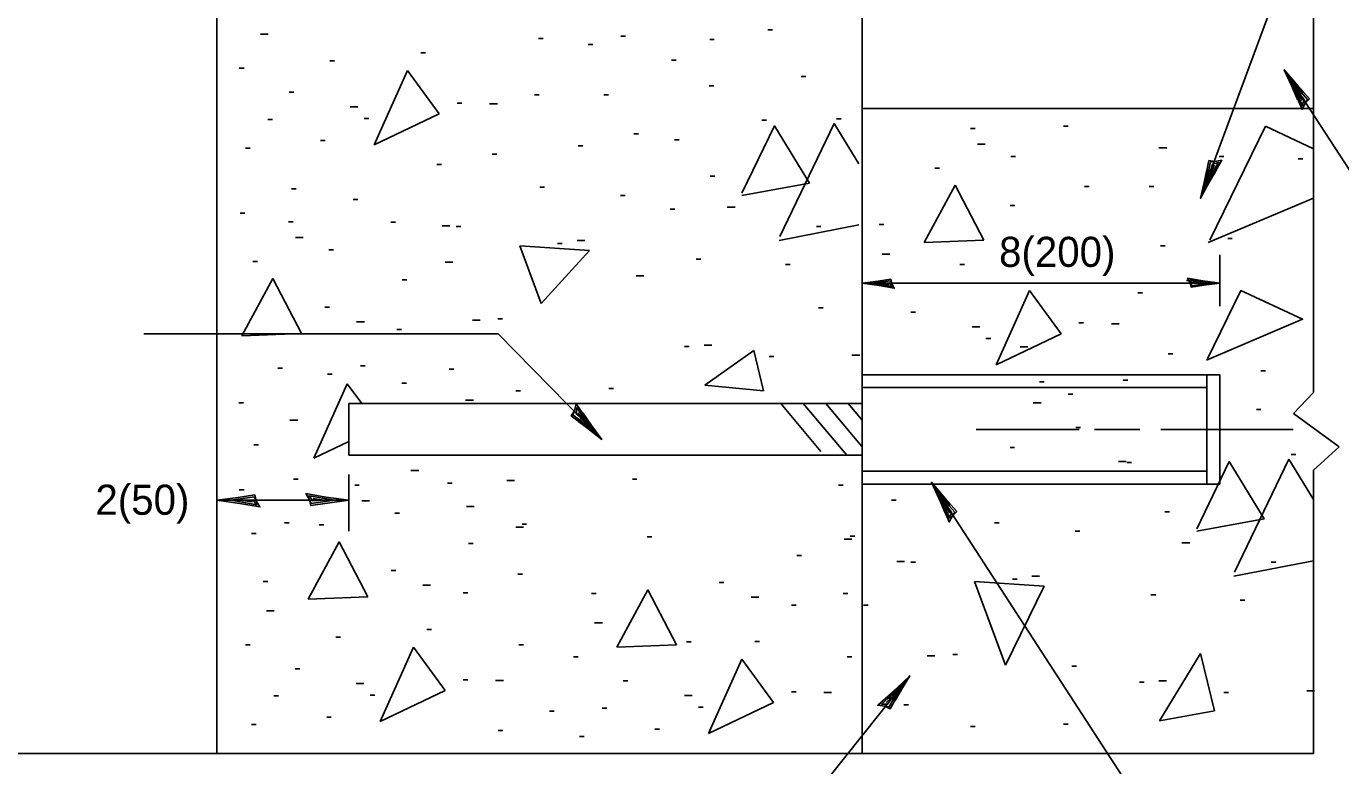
# Model space of a CAD drawing. Extents: x 116921 to 126621, y 61351 to 76334.
# Drawn here: x 117324.5 to 117630.1, y 65159.8 to 65331.8 of the extents above; entities that cross this region are included whole.
import ezdxf

# ---------------------------------------------------------------- set-up
doc = ezdxf.new("R2010")
doc.units = 0
doc.layers.add('Default', color=7, linetype='Continuous')
doc.layers.add('Sheets_General Details', color=7, linetype='Continuous')

msp = doc.modelspace()

# ---------------------------------------------------------------- linework, layer by layer
at = {"layer": 'Default'}
for points in [[(117620.63, 65315.83), (117621.37, 65316.59), (117619.41, 65318.79), (117616.96, 65321.67), (117618.68, 65318.01), (117620.07, 65314.74), (117620.63, 65315.83), (117621.03, 65316.46), (117618.33, 65319.55), (117620.09, 65315.4), (117620.47, 65316.43), (117619.35, 65317.93), (117620.1, 65316.28)], [(117621.85, 65313.89), (117622.83, 65314.9), (117620.22, 65317.83), (117616.96, 65321.67), (117619.25, 65316.8), (117621.11, 65312.43), (117621.85, 65313.89), (117622.39, 65314.73), (117618.78, 65318.85), (117621.14, 65313.31), (117621.64, 65314.68), (117620.15, 65316.68), (117621.15, 65314.48)], [(117600.83, 65300.34), (117599.44, 65300.53), (117598.64, 65296.68), (117597.51, 65291.77), (117600.05, 65296.52), (117602.44, 65300.61), (117600.83, 65300.34), (117599.84, 65300.27), (117598.69, 65294.92), (117601.72, 65300.11), (117600.32, 65299.69), (117599.61, 65297.31), (117600.78, 65299.43)], [(117600, 65298.2), (117598.96, 65298.34), (117598.36, 65295.45), (117597.51, 65291.77), (117599.42, 65295.33), (117601.21, 65298.4), (117600, 65298.2), (117599.26, 65298.14), (117598.39, 65294.13), (117600.67, 65298.03), (117599.62, 65297.71), (117599.08, 65295.92), (117599.96, 65297.51)], [(117525.71, 65271.92), (117525.48, 65272.94), (117522.56, 65272.5), (117518.82, 65272.02), (117522.82, 65271.47), (117526.32, 65270.85), (117525.71, 65271.92), (117525.4, 65272.6), (117521.34, 65272.01), (117525.78, 65271.23), (117525.12, 65272.11), (117523.26, 65271.99), (117525.05, 65271.71)], [(117595.12, 65272.12), (117595.35, 65271.09), (117598.26, 65271.53), (117602, 65272.02), (117598.01, 65272.57), (117594.5, 65273.18), (117595.12, 65272.12), (117595.43, 65271.44), (117599.49, 65272.02), (117595.05, 65272.8), (117595.7, 65271.93), (117597.57, 65272.05), (117595.77, 65272.32)], [(117451.95, 65242.35), (117451.19, 65241.17), (117454.33, 65238.81), (117458.29, 65235.7), (117455.08, 65240.02), (117452.39, 65243.93), (117451.95, 65242.35), (117451.59, 65241.42), (117455.95, 65238.1), (117452.54, 65243.06), (117452.32, 65241.62), (117454.18, 65239.95), (117452.76, 65241.91)], [(117453.54, 65240.69), (117452.97, 65239.8), (117455.32, 65238.04), (117458.29, 65235.7), (117455.88, 65238.94), (117453.87, 65241.87), (117453.54, 65240.69), (117453.27, 65239.99), (117456.53, 65237.5), (117453.98, 65241.22), (117453.81, 65240.14), (117455.2, 65238.89), (117454.14, 65240.36)], [(117538.62, 65219.9), (117539.36, 65220.65), (117537.4, 65222.85), (117534.96, 65225.73), (117536.67, 65222.08), (117538.06, 65218.81), (117538.62, 65219.9), (117539.02, 65220.53), (117536.32, 65223.62), (117538.08, 65219.47), (117538.46, 65220.49), (117537.35, 65221.99), (117538.1, 65220.34)], [(117539.84, 65217.96), (117540.82, 65218.96), (117538.22, 65221.9), (117534.96, 65225.73), (117537.24, 65220.86), (117539.1, 65216.5), (117539.84, 65217.96), (117540.38, 65218.79), (117536.78, 65222.91), (117539.13, 65217.38), (117539.63, 65218.75), (117538.14, 65220.75), (117539.14, 65218.54)], [(117377.99, 65221.41), (117377.68, 65222.78), (117373.8, 65222.19), (117368.81, 65221.54), (117374.14, 65220.81), (117378.81, 65219.99), (117377.99, 65221.41), (117377.58, 65222.31), (117372.16, 65221.53), (117378.08, 65220.49), (117377.21, 65221.66), (117374.72, 65221.5), (117377.12, 65221.14)], [(117390.34, 65221.68), (117390.65, 65220.31), (117394.53, 65220.9), (117399.52, 65221.54), (117394.19, 65222.27), (117389.52, 65223.09), (117390.34, 65221.68), (117390.75, 65220.77), (117396.17, 65221.55), (117390.25, 65222.59), (117391.12, 65221.42), (117393.61, 65221.58), (117391.22, 65221.94)], [(117524.09, 65173.65), (117525.35, 65173.04), (117527.31, 65176.44), (117529.91, 65180.75), (117526.02, 65177.03), (117522.47, 65173.89), (117524.09, 65173.65), (117525.05, 65173.41), (117527.82, 65178.13), (117523.32, 65174.14), (117524.77, 65174.1), (117526.2, 65176.15), (117524.42, 65174.5)], [(117525.55, 65175.42), (117526.49, 65174.96), (117527.96, 65177.52), (117529.91, 65180.75), (117526.99, 65177.96), (117524.33, 65175.61), (117525.55, 65175.42), (117526.27, 65175.24), (117528.34, 65178.78), (117524.97, 65175.8), (117526.06, 65175.76), (117527.13, 65177.3), (117525.8, 65176.06)]]:
    msp.add_lwpolyline(points, dxfattribs=at)
at = {"layer": 'Sheets_General Details'}
for p, q in [((117597.51, 65291.77), (117655.68, 65448.81)), ((117368.81, 65312.66), (117368.81, 65402.7)), ((117518.82, 65312.66), (117518.82, 65357.68)), ((117623.81, 65312.66), (117623.81, 65357.68)), ((117378.93, 65329.91), (117380.73, 65329.91)), ((117443.57, 65328.94), (117444.66, 65328.94)), ((117462.77, 65329.44), (117463.85, 65329.44)), ((117483.39, 65328.72), (117484.47, 65328.72)), ((117496.93, 65330.91), (117498.01, 65330.91)), ((117416.21, 65325.59), (117417.29, 65325.59)), ((117455.13, 65327.54), (117456.21, 65327.54)), ((117395.05, 65323.76), (117396.13, 65323.76)), ((117474.53, 65323.9), (117475.61, 65323.9)), ((117374.04, 65322.01), (117375.13, 65322.01)), ((117413.15, 65321.45), (117405.4, 65304.16)), ((117420.53, 65311.37), (117413.15, 65321.45)), ((117504.63, 65320.05), (117505.72, 65320.05)), ((117616.96, 65321.67), (117659.28, 65256.48)), ((117385.59, 65316.4), (117386.68, 65316.4)), ((117483.28, 65317.95), (117484.36, 65317.95)), ((117424.67, 65313.89), (117425.75, 65313.89)), ((117432.23, 65313.7), (117434.03, 65313.7)), ((117442.67, 65315.85), (117443.76, 65315.85)), ((117458.77, 65315.85), (117459.86, 65315.85)), ((117368.81, 65162.65), (117368.81, 65312.66)), ((117380.69, 65310.1), (117381.78, 65310.1)), ((117399.82, 65312.99), (117401.62, 65312.99)), ((117403.06, 65310.28), (117404.14, 65310.28)), ((117405.4, 65304.16), (117420.53, 65311.37)), ((117512.87, 65310.23), (117513.95, 65310.23)), ((117518.82, 65312.66), (117623.81, 65312.66)), ((117518.82, 65162.65), (117518.82, 65312.66)), ((117623.81, 65312.66), (117623.81, 65246.57)), ((117495.53, 65309.9), (117496.61, 65309.9)), ((117544.03, 65307.98), (117545.11, 65307.98)), ((117565.64, 65308.52), (117566.72, 65308.52)), ((117392.95, 65305.2), (117394.03, 65305.2)), ((117465.78, 65306.75), (117466.86, 65306.75)), ((117475.23, 65305.35), (117476.31, 65305.35)), ((117545.66, 65304.38), (117547.46, 65304.38)), ((117375.44, 65303.45), (117376.53, 65303.45)), ((117432.85, 65302.05), (117433.94, 65302.05)), ((117452.82, 65303.95), (117453.91, 65303.95)), ((117553.39, 65301.5), (117554.48, 65301.5)), ((117587.85, 65303.5), (117589.65, 65303.5)), ((117601.84, 65301.5), (117602.92, 65301.5)), ((117620.21, 65300.95), (117621.29, 65300.95)), ((117419.95, 65299.6), (117421.03, 65299.6)), ((117535.75, 65298.8), (117536.83, 65298.8)), ((117483.52, 65296.9), (117484.59, 65296.9)), ((117540.43, 65294.83), (117533.23, 65281.51)), ((117547.09, 65282.05), (117540.43, 65294.83)), ((117386.17, 65293.93), (117387.25, 65293.93)), ((117443.9, 65294.38), (117444.98, 65294.38)), ((117462.63, 65292.4), (117463.71, 65292.4)), ((117570.5, 65294.48), (117571.58, 65294.48)), ((117585.55, 65294.48), (117586.63, 65294.48)), ((117400.52, 65291.48), (117401.6, 65291.48)), ((117474.18, 65289.25), (117475.26, 65289.25)), ((117487.48, 65289.7), (117489.28, 65289.7)), ((117553.24, 65290.05), (117554.32, 65290.05)), ((117374.26, 65288.33), (117375.35, 65288.33)), ((117385.46, 65286.28), (117386.54, 65286.28)), ((117409.27, 65286.23), (117410.35, 65286.23)), ((117522.78, 65285.65), (117523.86, 65285.65)), ((117387.08, 65282.68), (117388.88, 65282.68)), ((117421.21, 65285.37), (117423.01, 65285.37)), ((117424.45, 65285.2), (117425.53, 65285.2)), ((117508.19, 65285.2), (117509.27, 65285.2)), ((117394.82, 65279.79), (117395.9, 65279.79)), ((117439.22, 65280.69), (117444.19, 65267.26)), ((117455.42, 65279.61), (117439.22, 65280.69)), ((117444.19, 65267.26), (117455.42, 65279.61)), ((117448.04, 65281.23), (117449.12, 65281.23)), ((117452.55, 65281.95), (117454.35, 65281.95)), ((117533.23, 65281.51), (117547.09, 65282.05)), ((117588.24, 65280.7), (117589.32, 65280.7)), ((117603.82, 65282.4), (117604.9, 65282.4)), ((117377.18, 65277.09), (117378.25, 65277.09)), ((117421.87, 65276.9), (117423.67, 65276.9)), ((117480.28, 65277.63), (117481.36, 65277.63)), ((117523.5, 65278.8), (117525.31, 65278.8)), ((117602, 65266.68), (117602, 65278.61)), ((117466.32, 65273.75), (117468.12, 65273.75)), ((117500.99, 65276.37), (117502.07, 65276.37)), ((117541.55, 65276.35), (117542.62, 65276.35)), ((117381.85, 65273.13), (117374.65, 65259.8)), ((117388.52, 65260.34), (117381.85, 65273.13)), ((117411.93, 65272.77), (117413.01, 65272.77)), ((117518.82, 65272.02), (117602, 65272.02)), ((117594.28, 65272.68), (117596.08, 65272.68)), ((117557.72, 65270.34), (117549.97, 65253.06)), ((117565.1, 65260.26), (117557.72, 65270.34)), ((117582.95, 65269.76), (117584.04, 65269.76)), ((117393.92, 65266.47), (117395, 65266.47)), ((117508.68, 65266.28), (117509.77, 65266.28)), ((117530.16, 65265.3), (117531.25, 65265.3)), ((117401.31, 65263.04), (117403.11, 65263.04)), ((117410.67, 65261.24), (117411.75, 65261.24)), ((117428.23, 65263.4), (117430.03, 65263.4)), ((117434.17, 65263.76), (117435.25, 65263.76)), ((117544.39, 65261.88), (117546.19, 65261.88)), ((117569.24, 65262.78), (117570.33, 65262.78)), ((117576.8, 65262.6), (117578.61, 65262.6)), ((117351.81, 65260.25), (117434.2, 65260.25)), ((117374.65, 65259.8), (117388.52, 65260.34)), ((117434.2, 65260.25), (117458.29, 65235.7)), ((117547.63, 65259.18), (117548.72, 65259.18)), ((117549.97, 65253.06), (117565.1, 65260.26)), ((117477.57, 65257.28), (117478.66, 65257.28)), ((117482.08, 65257.64), (117483.88, 65257.64)), ((117493.63, 65256.4), (117482.26, 65248.28)), ((117495.93, 65246.97), (117493.63, 65256.4)), ((117555.56, 65257.19), (117557.36, 65257.19)), ((117589.95, 65255.58), (117591.04, 65255.58)), ((117383.02, 65252.28), (117384.1, 65252.28)), ((117402.21, 65252.78), (117403.29, 65252.78)), ((117422.83, 65252.06), (117423.91, 65252.06)), ((117497.2, 65254.94), (117498.28, 65254.94)), ((117394.57, 65250.88), (117395.65, 65250.88)), ((117518.87, 65250.73), (117602, 65250.73)), ((117560.06, 65249.09), (117561.14, 65249.09)), ((117579.51, 65249.46), (117580.59, 65249.46)), ((117599, 65250.73), (117599, 65225.3)), ((117602, 65250.73), (117602, 65225.3)), ((117611.56, 65251.61), (117612.65, 65251.61)), ((117399.15, 65248.64), (117391.4, 65231.35)), ((117402.52, 65244.03), (117399.15, 65248.64)), ((117411.85, 65248.76), (117412.93, 65248.76)), ((117438.31, 65247.01), (117439.4, 65247.01)), ((117459.93, 65247.55), (117461.01, 65247.55)), ((117482.26, 65248.28), (117495.93, 65246.97)), ((117518.87, 65247.73), (117599, 65247.73)), ((117566.72, 65246.21), (117567.8, 65246.21)), ((117623.81, 65246.57), (117619.12, 65241.71)), ((117373.91, 65244.23), (117375, 65244.23)), ((117399.52, 65232.03), (117399.52, 65244.03)), ((117399.52, 65244.03), (117518.82, 65244.03)), ((117426.65, 65244.83), (117428.45, 65244.83)), ((117499.91, 65244.03), (117509.27, 65232.91)), ((117505.14, 65244.03), (117515.24, 65232.03)), ((117510.36, 65244.03), (117518.82, 65233.99)), ((117515.59, 65244.03), (117518.82, 65240.2)), ((117558.62, 65244.23), (117560.42, 65244.23)), ((117385.82, 65240.18), (117387.62, 65240.18)), ((117610.49, 65242.61), (117611.56, 65242.61)), ((117619.12, 65241.71), (117629.75, 65233.97)), ((117545.37, 65238.02), (117569.29, 65238.02)), ((117568.52, 65238.47), (117569.6, 65238.47)), ((117572.82, 65238.02), (117583.42, 65238.02)), ((117588.31, 65238.02), (117619.03, 65238.02)), ((117377.41, 65234.43), (117378.5, 65234.43)), ((117391.4, 65231.35), (117399.52, 65235.22)), ((117553.22, 65233.78), (117554.29, 65233.78)), ((117629.75, 65233.97), (117623.81, 65228.56)), ((117399.52, 65232.03), (117518.82, 65232.03)), ((117618.59, 65232.17), (117619.67, 65232.17)), ((117413.94, 65228.43), (117415.74, 65228.43)), ((117518.87, 65228.3), (117599, 65228.3)), ((117578.43, 65230.55), (117580.23, 65230.55)), ((117580.41, 65230.36), (117581.49, 65230.36)), ((117623.81, 65228.56), (117623.81, 65162.65)), ((117386.64, 65226.44), (117387.73, 65226.44)), ((117399.52, 65214.37), (117399.52, 65227.55)), ((117400.86, 65225.02), (117401.94, 65225.02)), ((117422.47, 65225.55), (117423.55, 65225.55)), ((117436.22, 65226.14), (117438.02, 65226.14)), ((117465.41, 65226.44), (117466.49, 65226.44)), ((117513.36, 65225.04), (117514.45, 65225.04)), ((117518.87, 65225.3), (117602, 65225.3)), ((117534.96, 65225.73), (117607.79, 65113.54)), ((117368.81, 65221.54), (117399.52, 65221.54)), ((117374.04, 65223.99), (117375.13, 65223.99)), ((117525.66, 65221.54), (117526.75, 65221.54)), ((117402.49, 65221.42), (117404.29, 65221.42)), ((117410.22, 65218.53), (117411.31, 65218.53)), ((117426.83, 65220.13), (117428.63, 65220.13)), ((117589.23, 65218.84), (117590.31, 65218.84)), ((117384.54, 65216.29), (117385.63, 65216.29)), ((117392.58, 65215.83), (117393.66, 65215.83)), ((117439.76, 65216.01), (117440.84, 65216.01)), ((117549.62, 65216.32), (117550.69, 65216.32)), ((117376.84, 65213.84), (117377.93, 65213.84)), ((117438.32, 65215.29), (117440.12, 65215.29)), ((117468.89, 65213.03), (117469.97, 65213.03)), ((117514.63, 65212.49), (117516.43, 65212.49)), ((117516.07, 65213.21), (117517.15, 65213.21)), ((117568.34, 65214.34), (117569.43, 65214.34)), ((117397.26, 65211.87), (117390.06, 65198.54)), ((117403.92, 65199.08), (117397.26, 65211.87)), ((117427.33, 65211.51), (117428.41, 65211.51)), ((117593.19, 65211.64), (117595, 65211.64)), ((117503.64, 65208.71), (117504.73, 65208.71)), ((117526.92, 65207.31), (117528.72, 65207.31)), ((117530.16, 65207.13), (117531.25, 65207.13)), ((117613.9, 65207.13), (117614.99, 65207.13)), ((117409.32, 65205.21), (117410.41, 65205.21)), ((117438.8, 65204.39), (117439.89, 65204.39)), ((117553.76, 65203.17), (117554.84, 65203.17)), ((117558.26, 65203.89), (117560.06, 65203.89)), ((117379.61, 65202.69), (117380.69, 65202.69)), ((117416.71, 65201.78), (117418.51, 65201.78)), ((117469.04, 65200.72), (117461.83, 65187.39)), ((117475.7, 65187.93), (117469.04, 65200.72)), ((117485.63, 65202.41), (117486.72, 65202.41)), ((117544.93, 65202.63), (117552.13, 65183.18)), ((117561.14, 65201.55), (117544.93, 65202.63)), ((117552.13, 65183.18), (117561.14, 65201.55)), ((117390.06, 65198.54), (117403.92, 65199.08)), ((117426.07, 65199.98), (117427.16, 65199.98)), ((117455.92, 65199.89), (117457, 65199.89)), ((117493.02, 65198.98), (117494.82, 65198.98)), ((117502.38, 65197.18), (117503.47, 65197.18)), ((117514.41, 65199.84), (117515.5, 65199.84)), ((117519.13, 65197.18), (117520.22, 65197.18)), ((117585.99, 65199.57), (117587.08, 65199.57)), ((117606.7, 65198.31), (117607.78, 65198.31)), ((117380.33, 65195.84), (117382.14, 65195.84)), ((117417.61, 65191.52), (117418.69, 65191.52)), ((117456.65, 65193.04), (117458.45, 65193.04)), ((117375.44, 65187.94), (117376.53, 65187.94)), ((117396.45, 65189.69), (117397.53, 65189.69)), ((117439.04, 65187.92), (117440.12, 65187.92)), ((117461.83, 65187.39), (117475.7, 65187.93)), ((117478.01, 65188.64), (117479.09, 65188.64)), ((117493.92, 65188.72), (117495, 65188.72)), ((117414.55, 65187.38), (117406.8, 65170.09)), ((117421.93, 65177.3), (117414.55, 65187.38)), ((117451.75, 65185.14), (117452.84, 65185.14)), ((117515.35, 65185.12), (117516.43, 65185.12)), ((117533.95, 65185.34), (117535.75, 65185.34)), ((117539.89, 65185.7), (117540.97, 65185.7)), ((117597.51, 65185.88), (117587.98, 65170.22)), ((117600.76, 65172.55), (117597.51, 65185.88)), ((117386.99, 65182.33), (117388.08, 65182.33)), ((117490.86, 65184.58), (117483.12, 65167.29)), ((117498.24, 65174.5), (117490.86, 65184.58)), ((117567.62, 65183), (117568.7, 65183)), ((117401.22, 65178.92), (117403.02, 65178.92)), ((117426.07, 65179.82), (117427.16, 65179.82)), ((117433.63, 65179.63), (117435.44, 65179.63)), ((117463.31, 65179.53), (117464.39, 65179.53)), ((117490.81, 65131.65), (117529.91, 65180.75)), ((117583.29, 65179.22), (117584.37, 65179.22)), ((117587.79, 65179.58), (117589.59, 65179.58)), ((117382.09, 65176.03), (117383.18, 65176.03)), ((117404.46, 65176.21), (117405.55, 65176.21)), ((117406.8, 65170.09), (117421.93, 65177.3)), ((117477.53, 65176.12), (117479.33, 65176.12)), ((117502.38, 65177.02), (117503.47, 65177.02)), ((117509.94, 65176.83), (117511.75, 65176.83)), ((117602.92, 65176.88), (117604, 65176.88)), ((117458.41, 65173.23), (117459.49, 65173.23)), ((117480.77, 65173.41), (117481.86, 65173.41)), ((117483.12, 65167.29), (117498.24, 65174.5)), ((117528.55, 65174), (117529.62, 65174)), ((117368.81, 65162.65), (117368.81, 65171.65)), ((117394.35, 65171.13), (117395.43, 65171.13)), ((117446.15, 65172.53), (117447.24, 65172.53)), ((117587.98, 65170.22), (117600.76, 65172.55)), ((117376.84, 65169.38), (117377.93, 65169.38)), ((117434.25, 65167.98), (117435.34, 65167.98)), ((117453.15, 65166.58), (117454.24, 65166.58)), ((117470.66, 65168.33), (117471.74, 65168.33)), ((117544.03, 65168.95), (117545.11, 65168.95)), ((117565.64, 65169.49), (117566.72, 65169.49)), ((117233.74, 65162.65), (117368.81, 65162.65)), ((117368.81, 65162.65), (117518.82, 65162.65)), ((117623.81, 65162.65), (117518.82, 65162.65))]:
    msp.add_line(p, q, dxfattribs=at)
for points in [[(117490.9, 65292.93), (117498.47, 65308.61), (117506.57, 65295.28), (117490.9, 65292.4)], [(117499.73, 65282.85), (117512.33, 65309.14)], [(117512.33, 65309.14), (117518.09, 65299.78)], [(117599.68, 65282.05), (117612.65, 65308.52)], [(117612.65, 65308.52), (117623.81, 65303.3)], [(117623.81, 65291.77), (117599.32, 65281.51)], [(117518.09, 65285.56), (117499.54, 65281.95)], [(117599.1, 65254.46), (117606.84, 65270.31), (117621.25, 65263.64), (117598.91, 65254.1)], [(117516.47, 65255.3), (117518.09, 65255.3), (117518.28, 65255.3)], [(117605.44, 65204.79), (117618.05, 65231.08)], [(117618.05, 65231.08), (117623.81, 65221.72)], [(117596.61, 65214.87), (117604.18, 65230.55), (117612.29, 65217.22), (117596.61, 65214.34)], [(117623.81, 65207.49), (117605.26, 65203.89)], [(117622.19, 65177.24), (117623.81, 65177.24), (117623.99, 65177.24)]]:
    msp.add_lwpolyline(points, dxfattribs=at)

# ---------------------------------------------------------------- texts
for s, p in [('8(200)', (117550.67, 65275.81)), ('2(50)', (117340.58, 65218.17))]:
    msp.add_text(s, height=7, dxfattribs=at).set_placement(p)

doc.saveas('drawing.dxf')
